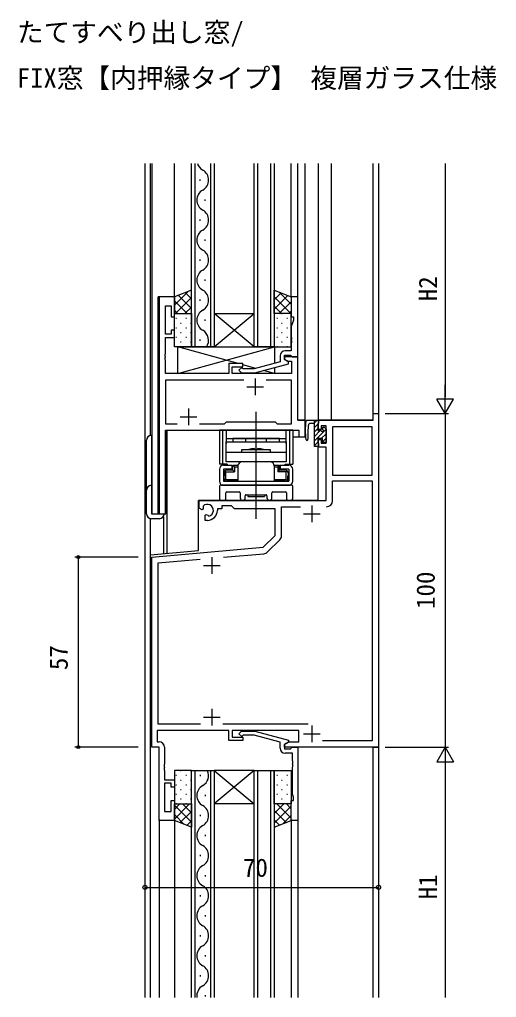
# Model space of a CAD drawing. Units: millimetres, scale not verified. Extents: x -793 to 793, y -564 to 564.
# Drawn here: x 291.7 to 434.7, y -297.7 to -4.6 of the extents above; entities that cross this region are included whole.
import ezdxf
from ezdxf.enums import TextEntityAlignment as Align

# ---------------------------------------------------------------- set-up
doc = ezdxf.new("R2010")
doc.units = ezdxf.units.MM
doc.header["$LTSCALE"] = 4
for name, color, linetype in [('0-1_USER1', 3, 'Continuous'), ('0-2_YKK_11', 7, 'Continuous'), ('0-3_YKK_12', 2, 'Continuous'), ('0-4_YKK_13', 4, 'Continuous'), ('0-6_YKK_D', 6, 'Continuous')]:
    doc.layers.add(name, color=color, linetype=linetype)
doc.styles.add('ＭＳ ゴシック', font='')
doc.styles.get('ＭＳ ゴシック').set_extended_font_data('MS Gothic')

msp = doc.modelspace()

# ---------------------------------------------------------------- linework, layer by layer
at = {"layer": '0-2_YKK_11'}
for p, q in [((362.325, -112.209), (362.325, -117.209)), ((359.825, -114.709), (364.825, -114.709)), ((342.325, -121.209), (342.325, -126.209)), ((339.825, -123.709), (344.825, -123.709)), ((379.325, -150.209), (379.325, -155.209)), ((376.825, -152.709), (381.825, -152.709)), ((366.08, -164.183), (369.727, -160.536)), ((349.325, -165.709), (349.325, -170.709)), ((352.897, -165.759), (364.964, -164.703)), ((346.825, -168.209), (351.825, -168.209)), ((346.825, -213.709), (351.825, -213.709)), ((349.325, -211.209), (349.325, -216.209)), ((378.263, -215.779), (352.675, -215.779)), ((379.325, -216.209), (379.325, -221.209)), ((376.825, -218.709), (381.825, -218.709))]:
    msp.add_line(p, q, dxfattribs=at)
for points in [[(333.525, -87.709), (333.525, -152.709), (335.455, -152.709), (335.455, -127.709), (375.395, -127.709), (375.395, -129.709), (377.325, -129.709), (377.325, -124.709), (375.125, -124.709), (375.125, -105.709), (371.125, -105.709), (371.125, -106.509), (371.991, -107.009), (373.195, -107.009), (373.195, -110.709), (355.425, -110.709), (355.425, -108.709), (358.625, -108.709), (358.625, -107.709), (354.425, -107.709), (354.425, -110.709), (335.455, -110.709), (335.455, -106.667), (335.335, -106.484), (335.335, -105.934), (335.455, -105.751), (335.455, -105.667), (335.335, -105.484), (335.335, -104.934), (335.455, -104.751), (335.455, -99.909), (338.125, -99.909), (338.125, -97.709), (337.125, -97.709), (337.125, -98.909), (335.455, -98.909), (335.455, -90.409), (337.125, -90.409), (337.125, -93.709), (338.125, -93.709)], [(338.125, -93.709), (338.125, -87.709), (333.525, -87.709)], [(375.125, -105.709), (375.125, -87.709), (373.125, -87.709), (373.125, -93.709), (373.825, -93.709), (373.825, -94.709), (373.125, -96.632), (373.125, -99.751), (373.245, -99.934), (373.245, -100.484), (373.125, -100.667), (373.125, -100.751), (373.245, -100.934), (373.245, -101.484), (373.125, -101.667), (373.125, -103.909), (371.325, -103.909)], [(369.825, -105.409), (369.825, -107.229), (362.063, -109.309), (358.773, -109.309), (358.349, -108.885), (357.5, -109.733), (358.276, -110.509), (362.221, -110.509), (372.325, -107.802), (372.325, -107.202), (371.125, -106.509), (371.125, -105.209), (372.925, -105.209), (373.125, -105.409), (373.425, -105.709), (375.125, -105.709)], [(358.974, -112.639), (335.455, -112.639), (335.455, -125.779), (338.974, -125.779)], [(345.675, -125.779), (353.155, -125.779), (353.725, -125.209), (368.325, -125.209), (368.895, -125.779), (373.195, -125.779), (373.195, -112.639), (365.675, -112.639)], [(399.325, -122.709), (399.325, -222.709), (371.125, -222.709), (371.125, -221.909), (372.562, -221.079), (375.425, -221.079), (375.425, -217.709), (355.425, -217.709), (355.425, -219.709), (358.625, -219.709), (358.625, -220.709), (354.425, -220.709), (354.425, -217.709), (332.955, -217.709), (332.955, -221.079), (333.555, -221.079)], [(346.76, -150.428), (346.798, -150.887), (346.775, -151.391), (346.425, -151.594), (345.525, -151.074), (345.525, -148.709), (383.625, -148.709), (383.625, -132.809), (381.325, -132.809), (381.325, -130.509), (382.125, -130.509), (382.125, -131.609), (383.625, -131.609), (383.625, -126.339), (382.125, -126.339), (382.125, -127.509), (381.325, -127.509), (381.325, -124.709), (397.695, -124.709), (397.695, -122.709), (399.325, -122.709)], [(385.555, -148.839), (385.555, -142.839), (397.395, -142.839), (397.395, -220.779), (382.564, -220.779)], [(335.155, -222.679), (335.155, -227.751), (335.035, -227.934), (335.035, -228.484), (335.155, -228.667), (335.155, -228.751), (335.035, -228.934), (335.035, -229.484), (335.155, -229.667), (335.155, -232.509), (338.125, -232.509), (338.125, -234.709), (337.125, -234.709), (337.125, -233.509), (335.155, -233.509), (335.155, -242.009), (337.125, -242.009), (337.125, -238.709), (338.125, -238.709), (338.125, -244.709), (333.525, -244.709), (333.525, -222.709), (331.325, -222.709), (331.325, -165.709), (364.749, -162.785), (368.325, -159.209), (368.325, -151.209), (356.125, -151.209), (355.255, -150.339), (352.325, -150.339), (352.325, -151.209), (351.025, -151.209), (351.025, -151.709)], [(370.255, -159.263), (370.255, -150.639), (375.974, -150.639)], [(348.025, -154.709), (347.325, -154.709), (347.325, -153.152), (347.675, -152.95), (348.123, -153.183), (348.502, -153.445)], [(345.974, -215.779), (333.255, -215.779), (333.255, -167.478), (345.83, -166.377)], [(369.825, -223.009), (369.825, -221.189), (362.063, -219.109), (358.773, -219.109), (358.349, -219.533), (357.5, -218.685), (358.276, -217.909), (362.221, -217.909), (372.325, -220.616), (372.325, -221.216), (371.125, -221.909), (371.125, -223.209), (372.925, -223.209), (373.125, -223.009), (373.425, -222.709), (375.125, -222.709)], [(375.125, -222.709), (375.125, -244.709), (373.125, -244.709), (373.125, -238.709), (373.825, -238.709), (373.825, -237.709), (373.495, -236.802), (373.495, -228.667), (373.615, -228.484), (373.615, -227.934), (373.495, -227.751), (373.495, -227.667), (373.615, -227.484), (373.615, -226.934), (373.495, -226.751), (373.495, -224.509), (371.325, -224.509)]]:
    msp.add_lwpolyline(points, dxfattribs=at)
msp.add_lwpolyline([(397.395, -141.209), (397.395, -126.639), (385.555, -126.639), (385.555, -141.209)], close=True, dxfattribs=at)
for centre, radius, start, end in [((371.325, -105.409), 1.5, 90.00001, 179.99999), ((383.755, -148.839), 1.8, 270.00001, 359.99999), ((348.025, -151.709), 1.8, 285.36688, 134.63312), ((348.025, -151.709), 3, 270.00001, 359.99999), ((368.455, -159.263), 1.8, 314.99999, 359.99998), ((364.807, -162.91), 1.8, 275.00002, 315.00004), ((333.555, -222.679), 1.6, 0.00001, 89.99999), ((371.325, -223.009), 1.5, 180.00001, 269.99999)]:
    msp.add_arc(centre, radius, start, end, dxfattribs=at)
at = {"layer": '0-3_YKK_12'}
for p, q in [((329.325, -47.709), (329.325, -297.709)), ((330.955, -129.227), (330.955, -47.709)), ((338.125, -87.709), (338.125, -47.709)), ((343.225, -102.709), (343.225, -47.709)), ((344.225, -47.709), (344.225, -102.709)), ((349.025, -102.709), (349.025, -47.709)), ((362.025, -102.709), (362.025, -47.709)), ((363.025, -47.709), (363.025, -102.709)), ((367.025, -102.709), (367.025, -47.709)), ((373.125, -87.709), (373.125, -47.709)), ((375.125, -124.709), (375.125, -47.709)), ((381.325, -124.709), (381.325, -47.709)), ((385.225, -124.709), (385.225, -47.709)), ((397.695, -123.009), (397.695, -47.709)), ((399.325, -47.709), (399.325, -297.709)), ((345.865, -52.909), (345.865, -52.509)), ((347.385, -58.909), (347.385, -58.509)), ((345.865, -64.909), (345.865, -64.509)), ((347.385, -70.909), (347.385, -70.509)), ((345.865, -76.909), (345.865, -76.509)), ((347.385, -82.909), (347.385, -82.509)), ((333.255, -152.709), (333.255, -87.709)), ((338.125, -87.709), (333.255, -87.709)), ((345.865, -88.909), (345.865, -88.509)), ((350.025, -92.709), (362.025, -92.709)), ((350.025, -102.709), (362.025, -92.709)), ((362.025, -102.709), (350.025, -92.709)), ((347.385, -94.909), (347.385, -94.509)), ((345.865, -100.909), (345.865, -100.509)), ((350.025, -102.709), (362.025, -102.709)), ((374.825, -105.709), (375.125, -105.709)), ((375.125, -124.709), (377.325, -124.709)), ((335.825, -127.709), (335.825, -164.6)), ((381.125, -132.592), (381.125, -148.709)), ((381.125, -148.709), (345.325, -148.709)), ((330.955, -297.709), (330.955, -154.191)), ((334.825, -153.615), (334.825, -164.688)), ((397.625, -222.709), (374.825, -222.709)), ((397.695, -297.709), (397.695, -222.709)), ((397.695, -222.709), (399.325, -222.709)), ((344.225, -229.709), (344.225, -297.709)), ((345.865, -231.009), (345.865, -231.409)), ((349.025, -297.709), (349.025, -229.709)), ((350.025, -229.709), (350.025, -297.709)), ((362.025, -229.709), (350.025, -229.709)), ((362.025, -229.709), (350.025, -239.709)), ((350.025, -229.709), (362.025, -239.709)), ((363.025, -229.709), (363.025, -297.709)), ((367.025, -297.709), (367.025, -229.709)), ((368.025, -229.709), (368.025, -297.709)), ((347.385, -237.009), (347.385, -237.409)), ((362.025, -239.709), (350.025, -239.709)), ((345.865, -243.009), (345.865, -243.409)), ((333.525, -244.409), (333.525, -297.709)), ((338.125, -244.709), (338.125, -297.709)), ((373.125, -244.409), (373.125, -297.709)), ((375.125, -244.409), (375.125, -297.709)), ((347.385, -249.009), (347.385, -249.409)), ((345.865, -255.009), (345.865, -255.409)), ((347.385, -261.009), (347.385, -261.409)), ((345.865, -267.009), (345.865, -267.409)), ((347.385, -273.009), (347.385, -273.409)), ((345.865, -279.009), (345.865, -279.409)), ((345.865, -279.009), (345.865, -279.409)), ((347.385, -285.009), (347.385, -285.409)), ((345.865, -291.009), (345.865, -291.409)), ((347.385, -297.009), (347.385, -297.409))]:
    msp.add_line(p, q, dxfattribs=at)
for points in [[(331.325, -47.709), (331.325, -152.709), (335.525, -152.709)], [(350.025, -47.709), (350.025, -102.709), (343.225, -102.709)], [(368.025, -47.709), (368.025, -102.709), (362.025, -102.709)], [(373.625, -129.709), (377.325, -129.709), (377.325, -47.709)], [(397.395, -124.709), (381.125, -124.709), (381.125, -124.726)], [(335.525, -152.709), (335.525, -127.709), (372.825, -127.709)], [(330.955, -165.026), (345.325, -163.769), (345.325, -148.709)], [(343.225, -297.709), (343.225, -229.709), (350.025, -229.709)], [(362.025, -297.709), (362.025, -229.709), (368.025, -229.709)]]:
    msp.add_lwpolyline(points, dxfattribs=at)
for centre, start, end in [((348.301, -46.709), 196.91585, 240.79746), ((344.948, -52.709), 299.20254, 60.79746), ((348.301, -58.709), 119.20254, 240.79746), ((344.948, -64.709), 299.20254, 60.79746), ((348.301, -70.709), 119.20254, 240.79746), ((344.948, -76.709), 299.20254, 60.79746), ((348.301, -82.709), 119.20254, 240.79746), ((344.948, -88.709), 299.20254, 60.79746), ((348.301, -94.709), 119.20254, 240.79746), ((344.948, -100.709), 324.41334, 60.79746), ((344.948, -231.209), 299.20254, 25.87761), ((348.301, -237.209), 119.20254, 240.79746), ((344.948, -243.209), 299.20254, 60.79746), ((348.301, -249.209), 119.20254, 240.79746), ((344.948, -255.209), 299.20254, 60.79746), ((348.301, -261.209), 119.20254, 240.79746), ((344.948, -267.209), 299.20254, 60.79746), ((348.301, -273.209), 119.20254, 240.79746), ((344.948, -279.209), 299.20254, 60.79746), ((348.301, -285.209), 119.20254, 240.79746), ((344.948, -291.209), 299.20254, 60.79746), ((348.301, -297.209), 119.20254, 188.36548)]:
    msp.add_arc(centre, 3.437, start, end, dxfattribs=at)
at = {"layer": '0-4_YKK_13'}
for p, q in [((342.26, -86.087), (338.125, -90.222)), ((339.302, -87.247), (343.225, -91.17)), ((341.334, -86.451), (343.225, -88.342)), ((368.074, -85.729), (368.025, -85.778)), ((370.106, -86.525), (368.025, -88.607)), ((372.138, -87.322), (368.025, -91.435)), ((368.025, -87.686), (373.048, -92.709)), ((369.426, -86.258), (373.125, -89.957)), ((338.125, -88.899), (341.935, -92.709)), ((343.225, -87.951), (338.467, -92.709)), ((343.225, -90.779), (341.295, -92.709)), ((368.025, -90.514), (370.219, -92.709)), ((373.125, -89.163), (369.579, -92.709)), ((338.125, -91.727), (339.107, -92.709)), ((339.96, -92.73), (340.16, -92.73)), ((342.99, -92.73), (343.19, -92.73)), ((370.26, -92.73), (370.46, -92.73)), ((373.125, -91.992), (372.408, -92.709)), ((338.545, -94.145), (338.745, -94.145)), ((339.96, -95.56), (340.16, -95.56)), ((341.575, -94.145), (341.775, -94.145)), ((342.99, -95.56), (343.19, -95.56)), ((368.845, -94.145), (369.045, -94.145)), ((370.26, -95.56), (370.46, -95.56)), ((371.875, -94.145), (372.075, -94.145)), ((338.545, -96.975), (338.745, -96.975)), ((339.96, -98.39), (340.16, -98.39)), ((341.575, -96.975), (341.775, -96.975)), ((342.99, -98.39), (343.19, -98.39)), ((368.845, -96.975), (369.045, -96.975)), ((370.26, -98.39), (370.46, -98.39)), ((371.875, -96.975), (372.075, -96.975)), ((338.545, -99.805), (338.745, -99.805)), ((339.96, -101.22), (340.16, -101.22)), ((341.575, -99.805), (341.775, -99.805)), ((342.99, -101.22), (343.19, -101.22)), ((368.845, -99.805), (369.045, -99.805)), ((370.26, -101.22), (370.46, -101.22)), ((371.875, -99.805), (372.075, -99.805)), ((338.545, -102.635), (338.745, -102.635)), ((357.25, -107.709), (339.125, -102.709)), ((339.125, -110.709), (368.125, -102.709)), ((341.575, -102.635), (341.775, -102.635)), ((368.845, -102.635), (369.045, -102.635)), ((371.875, -102.635), (372.075, -102.635)), ((362.564, -109.175), (358.625, -108.088)), ((368.125, -110.709), (364.848, -109.805)), ((362.625, -154.209), (362.625, -122.209)), ((380.125, -125.502), (380.917, -124.709)), ((380.125, -126.849), (381.125, -125.849)), ((381.169, -125.804), (381.32, -125.654)), ((373.625, -127.709), (351.625, -127.709)), ((351.625, -127.709), (351.625, -137.909)), ((352.575, -127.709), (352.575, -137.909)), ((353.625, -127.709), (353.625, -131.709)), ((371.625, -131.709), (371.625, -127.709)), ((372.675, -127.709), (372.675, -137.909)), ((373.625, -127.709), (373.625, -137.909)), ((380.125, -128.196), (381.125, -127.196)), ((380.125, -130.89), (383.607, -127.407)), ((380.125, -129.543), (381.858, -127.809)), ((382.152, -130.209), (383.625, -128.737)), ((382.525, -127.143), (382.937, -126.731)), ((329.73, -152.709), (329.73, -130.709)), ((331.23, -129.209), (331.23, -152.709)), ((353.625, -130.209), (371.625, -130.209)), ((359.525, -131.209), (359.525, -130.209)), ((365.725, -131.209), (365.725, -130.209)), ((369.625, -131.209), (369.625, -130.209)), ((380.125, -132.237), (381.125, -131.237)), ((382.532, -131.176), (383.625, -130.084)), ((353.625, -134.309), (371.625, -134.309)), ((362.075, -133.209), (362.375, -133.509)), ((362.375, -133.509), (362.875, -133.509)), ((363.175, -133.209), (362.875, -133.509)), ((381.113, -132.596), (381.311, -132.397)), ((366.875, -137.209), (358.375, -137.209)), ((353.955, -137.909), (351.625, -137.909)), ((351.625, -139.409), (351.625, -143.009)), ((352.825, -139.409), (352.825, -143.009)), ((355.375, -139.409), (352.825, -139.409)), ((353.025, -140.409), (353.075, -140.409)), ((353.055, -137.909), (353.055, -138.209)), ((353.575, -140.209), (353.28, -139.914)), ((353.575, -142.509), (353.575, -140.209)), ((353.575, -140.209), (356.125, -140.209)), ((355.625, -139.709), (353.775, -139.709)), ((354.005, -138.209), (354.005, -137.909)), ((355.625, -138.209), (357.175, -138.209)), ((355.625, -139.709), (355.625, -138.209)), ((355.625, -138.209), (356.125, -138.709)), ((355.625, -139.709), (356.125, -140.209)), ((356.125, -138.709), (356.125, -140.209)), ((356.125, -138.709), (357.175, -138.709)), ((357.175, -138.409), (357.175, -143.009)), ((368.075, -138.209), (369.625, -138.209)), ((368.075, -138.409), (368.075, -143.009)), ((368.075, -138.709), (369.125, -138.709)), ((369.125, -138.709), (369.625, -138.209)), ((369.125, -138.709), (369.125, -140.209)), ((369.625, -139.709), (369.125, -140.209)), ((371.675, -140.209), (369.125, -140.209)), ((369.625, -139.709), (369.625, -138.209)), ((371.475, -139.709), (369.625, -139.709)), ((369.875, -138.209), (369.875, -139.409)), ((369.875, -138.209), (372.425, -138.209)), ((372.425, -139.409), (369.875, -139.409)), ((371.245, -137.909), (371.245, -138.209)), ((371.295, -137.909), (373.625, -137.909)), ((371.675, -140.209), (371.97, -139.914)), ((371.675, -142.509), (371.675, -140.209)), ((372.225, -140.409), (372.175, -140.409)), ((372.195, -137.909), (372.195, -138.209)), ((372.225, -140.409), (372.225, -141.409)), ((372.425, -139.409), (372.425, -143.009)), ((373.625, -143.009), (373.625, -139.409)), ((352.825, -143.009), (372.425, -143.009)), ((352.975, -143.009), (352.975, -141.009)), ((352.975, -143.009), (354.925, -143.009)), ((353.075, -142.309), (353.075, -141.409)), ((353.575, -142.509), (353.28, -142.804)), ((353.575, -142.509), (357.175, -142.509)), ((357.175, -143.009), (353.775, -143.009)), ((354.925, -143.009), (370.325, -143.009)), ((368.075, -142.509), (371.675, -142.509)), ((371.475, -143.009), (368.075, -143.009)), ((370.325, -143.009), (372.275, -143.009)), ((371.675, -142.509), (371.97, -142.804)), ((372.225, -141.409), (372.175, -141.409)), ((372.175, -142.309), (372.175, -141.409)), ((372.275, -141.009), (372.275, -143.009)), ((351.625, -144.509), (351.625, -148.209)), ((373.325, -144.209), (351.925, -144.209)), ((352.825, -144.209), (372.425, -144.209)), ((353.555, -148.209), (353.555, -146.439)), ((353.855, -146.139), (357.575, -146.139)), ((357.875, -146.439), (357.875, -147.959)), ((367.375, -147.959), (367.375, -146.439)), ((367.675, -146.139), (371.395, -146.139)), ((371.695, -146.439), (371.695, -148.209)), ((373.625, -148.209), (373.625, -144.509)), ((352.125, -148.709), (353.055, -148.709)), ((359.375, -147.959), (359.375, -147.309)), ((359.675, -147.009), (365.575, -147.009)), ((360.125, -147.009), (365.125, -147.009)), ((365.125, -147.009), (365.125, -147.509)), ((365.875, -147.309), (365.875, -147.959)), ((372.195, -148.709), (373.125, -148.709)), ((331.23, -152.709), (335.13, -152.709)), ((333.63, -154.209), (331.23, -154.209)), ((338.545, -231.129), (338.745, -231.129)), ((339.96, -229.714), (340.16, -229.714)), ((341.575, -231.129), (341.775, -231.129)), ((342.99, -229.714), (343.19, -229.714)), ((368.845, -231.129), (369.045, -231.129)), ((370.26, -229.714), (370.46, -229.714)), ((371.875, -231.129), (372.075, -231.129)), ((338.545, -233.959), (338.745, -233.959)), ((339.96, -232.544), (340.16, -232.544)), ((341.575, -233.959), (341.775, -233.959)), ((342.99, -232.544), (343.19, -232.544)), ((368.845, -233.959), (369.045, -233.959)), ((370.26, -232.544), (370.46, -232.544)), ((371.875, -233.959), (372.075, -233.959)), ((338.545, -236.789), (338.745, -236.789)), ((339.96, -235.374), (340.16, -235.374)), ((341.575, -236.789), (341.775, -236.789)), ((342.99, -235.374), (343.19, -235.374)), ((368.845, -236.789), (369.045, -236.789)), ((370.26, -235.374), (370.46, -235.374)), ((371.875, -236.789), (372.075, -236.789)), ((342.645, -239.709), (338.125, -244.229)), ((339.816, -239.709), (338.125, -241.401)), ((338.125, -240.077), (343.225, -245.177)), ((338.545, -239.619), (338.745, -239.619)), ((339.96, -238.204), (340.16, -238.204)), ((340.585, -239.709), (343.225, -242.349)), ((341.575, -239.619), (341.775, -239.619)), ((342.99, -238.204), (343.19, -238.204)), ((370.929, -239.709), (368.025, -242.613)), ((368.101, -239.709), (368.025, -239.785)), ((373.125, -240.342), (368.025, -245.442)), ((368.845, -239.619), (369.045, -239.619)), ((368.869, -239.709), (373.125, -243.964)), ((370.26, -238.204), (370.46, -238.204)), ((371.698, -239.709), (373.125, -241.136)), ((371.875, -239.619), (372.075, -239.619)), ((338.125, -242.906), (341.091, -245.872)), ((343.225, -241.958), (339.812, -245.371)), ((368.025, -241.693), (371.628, -245.296)), ((373.125, -243.17), (370.593, -245.702)), ((343.225, -244.786), (341.843, -246.167)), ((368.025, -244.521), (369.596, -246.093))]:
    msp.add_line(p, q, dxfattribs=at)
for points in [[(343.225, -92.709), (343.225, -85.709), (338.125, -87.709), (338.125, -92.709)], [(368.025, -92.709), (368.025, -85.709), (373.125, -87.709), (373.125, -92.709)], [(338.125, -92.709), (343.225, -92.709), (343.225, -102.709), (338.125, -102.709)], [(373.125, -92.709), (368.025, -92.709), (368.025, -102.709), (373.125, -102.709)], [(353.625, -131.209), (371.625, -131.209), (371.625, -137.209), (353.625, -137.209)], [(338.125, -239.709), (343.225, -239.709), (343.225, -229.709), (338.125, -229.709)], [(373.125, -239.709), (368.025, -239.709), (368.025, -229.709), (373.125, -229.709)], [(343.225, -239.709), (343.225, -246.709), (338.125, -244.709), (338.125, -239.709)], [(368.025, -239.709), (368.025, -246.709), (373.125, -244.709), (373.125, -239.709)]]:
    msp.add_lwpolyline(points, close=True, dxfattribs=at)
for points in [[(354.125, -110.709), (339.125, -110.709), (339.125, -102.709), (368.125, -102.709), (368.125, -107.685)], [(368.125, -108.927), (368.125, -110.709), (355.725, -110.709)], [(377.577, -124.954), (377.872, -124.709), (381.325, -124.709), (381.325, -125.609), (381.125, -125.809), (381.125, -127.809), (382.005, -127.809), (382.265, -127.959)], [(380.125, -125.709), (378.67, -125.709), (378.376, -125.951)], [(382.675, -127.549), (382.525, -127.289), (382.525, -126.833), (382.913, -126.673), (383.625, -127.385), (383.625, -131.409), (382.525, -131.409), (382.525, -130.209), (381.125, -130.209), (381.125, -131.509), (381.325, -131.709), (381.325, -132.609), (380.125, -132.609), (380.125, -124.709)], [(369.625, -130.209), (355.625, -130.209), (355.625, -131.209)], [(358.375, -134.309), (358.375, -133.509), (366.875, -133.509), (366.875, -134.309)], [(352.825, -138.209), (355.375, -138.209), (355.375, -139.409)], [(353.025, -140.409), (353.025, -141.409), (353.075, -141.409)], [(360.125, -147.009), (360.125, -147.509), (365.125, -147.509)]]:
    msp.add_lwpolyline(points, dxfattribs=at)
for centre, radius, start, end in [((392.322, -127.708), 15, 169.42179, 190.60873), ((393.094, -128.847), 15, 168.86791, 186.019), ((382.525, -127.809), 0.3, 209.99997, 60.00002), ((331.23, -130.709), 1.5, 90, 180), ((377.878, -130.449), 0.3, 183.87104, 6.50198), ((362.625, -141.012), 7.823, 94.03607, 106.44467), ((362.625, -141.012), 7.823, 73.55533, 85.96393), ((358.375, -138.409), 1.2, 90, 180), ((366.875, -138.409), 1.2, 0, 90), ((352.825, -139.409), 1.2, 90, 180), ((353.775, -140.409), 0.7, 90, 180), ((371.475, -140.409), 0.7, 0, 90), ((372.425, -139.409), 1.2, 0, 90), ((352.825, -143.009), 1.2, 180, 270), ((353.775, -142.309), 0.7, 180, 270), ((371.475, -142.309), 0.7, 270, 0), ((372.425, -143.009), 1.2, 270, 0), ((331.23, -145.709), 1.5, 90, 180), ((351.925, -144.509), 0.3, 90, 180), ((353.855, -146.439), 0.3, 90, 180), ((357.575, -146.439), 0.3, 0, 90), ((367.675, -146.439), 0.3, 90, 180), ((371.395, -146.439), 0.3, 0, 90), ((373.325, -144.509), 0.3, 0, 90), ((352.125, -148.209), 0.5, 180, 270), ((353.055, -148.209), 0.5, 270, 0), ((358.625, -147.959), 0.75, 180, 0), ((359.675, -147.309), 0.3, 90, 180), ((365.575, -147.309), 0.3, 360, 90), ((366.625, -147.959), 0.75, 180, 0), ((372.195, -148.209), 0.5, 180, 270), ((373.125, -148.209), 0.5, 270, 0), ((331.23, -152.709), 1.5, 180, 270), ((333.63, -152.709), 1.5, 270, 0)]:
    msp.add_arc(centre, radius, start, end, dxfattribs=at)
at = {"layer": '0-6_YKK_D'}
for p, q in [((419.325, -47.709), (419.325, -117.709)), ((419.325, -122.709), (419.325, -114.049)), ((419.325, -122.709), (416.825, -118.379)), ((421.825, -118.379), (416.825, -118.379)), ((419.325, -122.709), (421.825, -118.379)), ((401.325, -122.709), (420.325, -122.709)), ((401.325, -122.709), (420.325, -122.709)), ((419.325, -122.709), (419.325, -222.709)), ((327.325, -165.709), (308.325, -165.709)), ((309.325, -165.709), (309.325, -222.709)), ((327.325, -222.709), (308.325, -222.709)), ((401.325, -222.709), (420.325, -222.709)), ((401.325, -222.709), (420.325, -222.709)), ((419.325, -222.709), (416.825, -227.039)), ((419.325, -222.709), (421.825, -227.039)), ((419.325, -222.709), (419.325, -231.369)), ((416.825, -227.039), (421.825, -227.039)), ((419.325, -227.709), (419.325, -297.709)), ((329.325, -246.709), (329.325, -265.709)), ((399.325, -246.709), (399.325, -265.709)), ((329.325, -264.709), (399.325, -264.709))]:
    msp.add_line(p, q, dxfattribs=at)
for centre, radius in [((309.325, -165.709), 0.425), ((309.325, -222.709), 0.425), ((329.325, -264.709), 0.637), ((399.325, -264.709), 0.637)]:
    msp.add_circle(centre, radius, dxfattribs=at)

# ---------------------------------------------------------------- texts
at = {"layer": '0-1_USER1', "style": 'ＭＳ ゴシック'}
for s, p in [('たてすべり出し窓/', (290.919, -13.08)), ('FIX窓【内押縁タイプ】 複層ガラス仕様', (290.919, -26.823))]:
    msp.add_text(s, height=5.865, dxfattribs=at).set_placement(p, align=Align.BOTTOM_LEFT)
at = {"layer": '0-6_YKK_D', "style": 'ＭＳ ゴシック'}
for s, p in [('H2', (418.525, -89.037)), ('100', (417.825, -181.274)), ('57', (307.825, -199.6)), ('H1', (418.525, -268.291))]:
    msp.add_text(s, height=5.499, rotation=90, dxfattribs=at).set_placement(p, align=Align.BOTTOM_LEFT)
msp.add_text('70', height=5.499, dxfattribs=at).set_placement((358.7, -263.209), align=Align.BOTTOM_LEFT)

doc.saveas('drawing.dxf')
